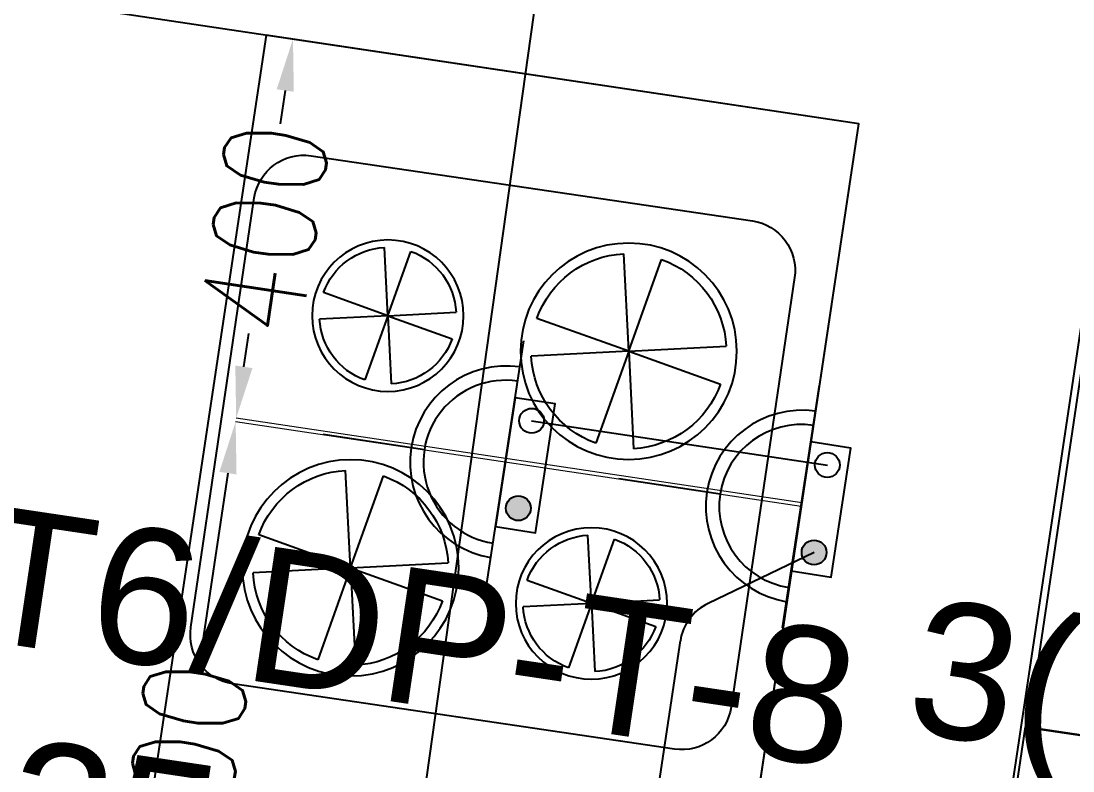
# Model space of a CAD drawing. Extents: x -678889171 to 586587, y -792238163 to 335485.
# Drawn here: x 33029 to 34082, y 47331 to 48082 of the extents above; entities that cross this region are included whole.
import ezdxf
from ezdxf import colors
from ezdxf.entities.mleader import LeaderData, LeaderLine
from ezdxf.math import Vec2, Vec3

# ---------------------------------------------------------------- set-up
doc = ezdxf.new("R2010")
doc.units = 0
doc.header["$MEASUREMENT"] = 0
doc.layers.get('Defpoints').update_dxf_attribs({"color": 252})
for name, color, linetype in [('1', 8, 'Continuous'), ('E-POW-BLOCK', 4, 'Continuous'), ('E-POW-WIR-NO', 4, 'Continuous'), ('E-TEXT', 3, 'Continuous'), ('HR_LIGHT', 1, 'Continuous'), ('powr wire', 4, 'Continuous'), ('XR-A-9TH-FLOOR$0$A-WALL', 252, 'Continuous'), ('XR-A-TYP30$0$XR-A-TYP-1-2-3-4-5-6-7-8-9$0$A-EQPM', 252, 'Continuous'), ('XR-A-TYP31$0$XR-A-TYP-1-2-3-4-5-6-7-8-9$0$A-WALL', 252, 'Continuous'), ('XR-A-TYP31$0$XR-A-TYP31$0$XR-A-TYP-1-2-3-4-5-6-7-8-9$0$A-EQPM', 252, 'Continuous'), ('XR-A-TYP31$0$XR-A-TYP31$0$XR-A-TYP-1-2-3-4-5-6-7-8-9$0$TYPICAL TYPES$0$I-FURN', 252, 'Continuous')]:
    doc.layers.add(name, color=color, linetype=linetype)
doc.styles.get("Standard").update_dxf_attribs({"font": 'arial.ttf'})
doc.styles.add('Work$0$E-M.MODUL', font='romans.shx', dxfattribs={"width": 0.8})
doc.dimstyles.new('Work$0$S-DIM', dxfattribs={"dimscale": 500, "dimtxt": 0.2065, "dimasz": 0.104, "dimexe": 0, "dimexo": 0, "dimgap": 0, "dimtad": 0, "dimdec": 0, "dimzin": 0, "dimdsep": 46, "dimtxsty": 'Work$0$E-M.MODUL', "dimcen": 0.25, "dimclrd": 5, "dimclre": 5, "dimclrt": 1, "dimadec": 0, "dimazin": 0, "dimtfac": 1, "dimtdec": 0, "dimtofl": 0, "dimtmove": 0, "dimatfit": 3, "dimfxl": 1, "dimtolj": 1, "dimtzin": 0, "dimlwe": 13, "dimarcsym": 0})

# ---------------------------------------------------------------- blocks, each defined once
blk = doc.blocks.new('*D3036')
at = {"layer": '1', "color": 5, "lineweight": 13, "transparency": 16777216}
for p, q in [((33867.41628023043, 47979.03918129882), (33300.82558258154, 48063.87116244085)), ((33810.56823215809, 47599.35247843429), (33243.97753450921, 47684.18445957632))]:
    blk.add_line(p, q, dxfattribs=at)
at = {"layer": '1', "color": 5, "lineweight": -2, "transparency": 16777216}
for p, q in [((33293.12578246927, 48012.4443884974), (33288.12691954389, 47979.05710702387)), ((33251.67733462148, 47735.61123351977), (33256.67619754686, 47768.99851499331))]:
    blk.add_line(p, q, dxfattribs=at)
at = {"layer": '1', "color": 5, "transparency": 16777216}
for points in [[(33284.5546534787, 48013.72768851611), (33301.69691145985, 48011.16108847869), (33300.82558258154, 48063.87116244085)], [(33243.1062056309, 47736.89453353848), (33260.24846361205, 47734.32793350105), (33243.97753450921, 47684.18445957632)]]:
    blk.add_solid(points, dxfattribs=at)
at = {"layer": 'Defpoints', "color": 0, "transparency": 16777216}
for p in [(33300.82558258154, 48063.87116244085), (33867.41628023043, 47979.03918129882, 2.662502179774824e-09), (33810.56823215809, 47599.35247843429, 2.662502179774824e-09)]:
    blk.add_point(p, dxfattribs=at)
at = {"layer": '1', "color": 1, "transparency": 16777216, "insert": (33272.40155854537, 47874.02781100859), "char_height": 103.25, "attachment_point": 5, "rotation": 81.48472485369061, "style": 'Work$0$E-M.MODUL'}
blk.add_mtext('\\A1;400', dxfattribs=at)
blk = doc.blocks.new('*D3037')
at = {"layer": '1', "color": 5, "lineweight": 13, "transparency": 16777216}
for p, q in [((33809.77712215635, 47595.72599148535), (33243.42987868626, 47680.52667992053)), ((33706.08746260792, 46903.22745231966), (33139.74021913784, 46988.02814075483))]:
    blk.add_line(p, q, dxfattribs=at)
at = {"layer": '1', "color": 5, "lineweight": -2, "transparency": 16777216}
for p, q in [((33235.72962046474, 47629.0999745689), (33207.31134551063, 47439.30656626732)), ((33147.44047735936, 47039.45484610646), (33175.85875231346, 47229.24825440803))]:
    blk.add_line(p, q, dxfattribs=at)
at = {"layer": '1', "color": 5, "transparency": 16777216}
for points in [[(33227.15850290613, 47630.38335093916), (33244.30073802334, 47627.81659819865), (33243.42987868626, 47680.52667992053)], [(33138.86935980075, 47040.73822247671), (33156.01159491796, 47038.1714697362), (33139.74021913784, 46988.02814075483)]]:
    blk.add_solid(points, dxfattribs=at)
at = {"layer": 'Defpoints', "color": 0, "transparency": 16777216}
for p in [(33243.42987868626, 47680.52667992053), (33809.77712215635, 47595.72599148535, 5.346169833175678e-06), (33706.08746260792, 46903.22745231966, 5.805999139608483e-06)]:
    blk.add_point(p, dxfattribs=at)
at = {"layer": '1', "color": 1, "transparency": 16777216, "insert": (33191.58504891205, 47334.27741033768), "char_height": 103.25, "attachment_point": 5, "rotation": 81.48421446303881, "style": 'Work$0$E-M.MODUL'}
blk.add_mtext('\\A1;700', dxfattribs=at)
blk = doc.blocks.new('deef')
at = {"layer": 'E-POW-BLOCK'}
h = blk.add_hatch(color=6, dxfattribs=at)
h.dxf.hatch_style = 1
edge = h.paths.add_edge_path()
edge.add_arc((84064.19391751211, 48929.00372852619), 12.40959850020896, 0, 360)
at = {"layer": 'E-POW-BLOCK', "color": 6}
for p, q in [((84044.86324795104, 48849.4981111799, -3.190573819240415e-06), (84043.56555981308, 49095.61453420671, -3.219723781063669e-06)), ((83962.17559620646, 48972.12375998064, -3.19414105969734e-06), (83859.62708661196, 48971.58305658981, -3.180381384128951e-06))]:
    blk.add_line(p, q, dxfattribs=at)
at = {"layer": 'E-POW-BLOCK', "color": 6, "elevation": -3.218324371343137e-06}
blk.add_lwpolyline([(84043.86984711589, 49037.90413341512), (84044.55896064821, 48907.20851197148), (84085.07100671309, 48907.42211820293), (84084.38189318076, 49038.11773964659)], close=True, dxfattribs=at)
at = {"layer": 'E-POW-BLOCK', "color": 6}
for centre in [(84063.72658781194, 49017.63635975582, -3.213125644158815e-06), (84064.19391751211, 48929.00372852619, -3.202628019559595e-06)]:
    blk.add_circle(centre, 12.40959850020896, dxfattribs=at)
for centre, radius, start, end in [((84045.36559695876, 48972.5623925426, -3.205303264057118e-06), 96.5371204376933, 90.98536903686241, 269.6188276558389), ((84044.21440388208, 48972.5563226933, -3.205148800152049e-06), 82.03994804566186, 90.30209834678506, 270.3020983467851)]:
    blk.add_arc(centre, radius, start, end, dxfattribs=at)
blk = doc.blocks.new('160')
at = {"layer": 'E-POW-BLOCK'}
h = blk.add_hatch(color=1, dxfattribs=at)
h.dxf.hatch_style = 1
edge = h.paths.add_edge_path()
edge.add_arc((78016.12619020321, 43941.8623778977), 12.40959850020896, 0, 360)
at = {"layer": 'E-POW-BLOCK', "color": 1}
for p, q in [((77996.37658910743, 43862.45978831869, 1.338264768536465e-07), (77996.37658910545, 44108.57963245566, 1.344306687904589e-07)), ((77914.33664106077, 43985.51971038651, 1.440456293763361e-07), (77811.7867060037, 43985.51971038567, 1.564419500691893e-07))]:
    blk.add_line(p, q, dxfattribs=at)
at = {"layer": 'E-POW-BLOCK', "color": 1, "elevation": 1.293917977576307e-07}
blk.add_lwpolyline([(77996.3765891059, 44050.86842946797), (77996.37658910696, 43920.17099130638), (78036.8891983044, 43920.17099130671), (78036.88919830332, 44050.8684294683)], close=True, dxfattribs=at)
at = {"layer": 'E-POW-BLOCK', "color": 1}
for centre in [(78016.12619020249, 44030.49624115398, 1.318516362437654e-07), (78016.12619020321, 43941.8623778977, 1.316340517344951e-07)]:
    blk.add_circle(centre, 12.40959850020896, dxfattribs=at)
for centre, radius, start, end in [((77997.52779818512, 43985.51971038718, 1.339894137195527e-07), 96.53712043769333, 90.68327069112401, 269.3167293097928), ((77996.37658910645, 43985.51971038718, 1.341285728220513e-07), 82.03994804566189, 90.0000000004675, 270.0000000004654)]:
    blk.add_arc(centre, radius, start, end, dxfattribs=at)
blk = doc.blocks.new('XR-A-TYP31$0$XR-A-TYP31$0$XR-A-TYP-1-2-3-4-5-6-7-8-9$0$TYPICAL TYPES$0$A$C21967ED7')
at = {"layer": 'XR-A-TYP31$0$XR-A-TYP31$0$XR-A-TYP-1-2-3-4-5-6-7-8-9$0$A-EQPM'}
for p, q in [((120.2033993525401, -180.0934920026157), (101.0494060886995, -84.23315431495575)), ((120.2033993525401, -180.0934920026157), (139.357392631282, -84.23315431495575)), ((-135.1819983350142, -180.0934920026084), (-148.5897936301335, -112.9912556218114)), ((-135.1819983350142, -180.0934920026084), (-121.7742030398949, -112.9912556218151)), ((-135.1819983350142, -180.0934920026084), (-202.2842347251208, -166.6856967149397)), ((-135.1819983350142, -180.0934920026084), (-68.07976195980154, -166.6856967149361)), ((120.2033993525401, -180.0934920026157), (24.34306166302122, -160.9394987331834)), ((120.2033993525401, -180.0934920026157), (216.0637370420591, -160.9394987331834)), ((-135.1819983350142, -180.0934920026084), (-202.284234725128, -193.501287290288)), ((-135.1819983350142, -180.0934920026084), (-148.5897936301335, -247.1957283834126)), ((-135.1819983350142, -180.0934920026084), (-121.7742030398949, -247.1957283834126)), ((-135.1819983350142, -180.0934920026084), (-68.07976195980154, -193.5012872902844)), ((120.2033993525401, -180.0934920026157), (24.34306166301394, -199.2474852720406)), ((120.2033993525401, -180.0934920026157), (101.0494060886995, -275.9538296884057)), ((120.2033993525401, -180.0934920026157), (139.357392631282, -275.9538296884093)), ((120.2033993525401, -180.0934920026157), (216.0637370420591, -199.2474852720406)), ((-135.1819983350142, -423.8984123760965), (-154.3359916137561, -328.0380746884439)), ((-135.1819983350142, -423.8984123760965), (-116.0280050711735, -328.0380746884366)), ((120.2033993525401, -423.8984123761002), (106.7956040574209, -356.7961759934369)), ((120.2033993525401, -423.8984123761002), (133.6111946476594, -356.7961759934333)), ((-135.1819983350142, -423.8984123760965), (-231.0423360245331, -404.7444191066643)), ((-135.1819983350142, -423.8984123760965), (-39.32166064549529, -404.7444191066643)), ((120.2033993525401, -423.8984123761002), (53.10116297732748, -410.4906170865688)), ((120.2033993525401, -423.8984123761002), (187.305635742654, -410.4906170865652)), ((-135.1819983350142, -423.8984123760965), (-231.0423360245404, -443.0524056436698)), ((-135.1819983350142, -423.8984123760965), (-154.3359916137561, -519.7587500618938)), ((-135.1819983350142, -423.8984123760965), (-39.32166064549529, -443.0524056436698)), ((-135.1819983350142, -423.8984123760965), (-116.0280050711808, -519.7587500618865)), ((120.2033993525401, -423.8984123761002), (53.10116297733475, -437.3062076637652)), ((120.2033993525401, -423.8984123761002), (106.7956040574136, -491.0006487568971)), ((120.2033993525401, -423.8984123761002), (187.3056357426613, -437.3062076637689)), ((120.2033993525401, -423.8984123761002), (133.6111946476594, -491.0006487569008))]:
    blk.add_line(p, q, dxfattribs=at)
blk.add_lwpolyline([(-267.4937336819276, -76.5434317862746), (-267.4937336819203, -523.4565681977328, 0.4142135623730971), (-217.4937336819203, -573.4565681995991), (217.4937336815419, -573.4565681995955, 0.414213562373095), (267.4937336815419, -523.4565681977328), (267.4937336815492, -76.5434317862746, 0.414213562373095), (217.4937336815492, -26.54343178814088), (-217.4937336819276, -26.54343178813724, 0.414213562373095)], format="xyb", close=True, dxfattribs=at)
for centre, radius in [((120.2033993525401, -180.0934920026157), 108.3511300869588), ((-135.1819983350142, -180.0934920026084), 75.84579106087119), ((-135.1819983350142, -423.8984123760965), 108.3511300869588), ((120.2033993525401, -423.8984123761002), 75.84579106087119)]:
    blk.add_circle(centre, radius, dxfattribs=at)
for centre, radius, start, end in [((120.2033993525401, -180.0934920026157), 97.75520343993094, 101.2995445970773, 168.7004554033315), ((120.2033993525401, -180.0934920026157), 97.75520343993094, 11.29954459666854, 78.70045540292266), ((-135.1819983350142, -180.0934920026084), 68.42864240795166, 101.2995445970773, 168.7004554033315), ((-135.1819983350142, -180.0934920026084), 68.42864240795166, 11.29954459666854, 78.70045540292266), ((-135.1819983350142, -180.0934920026084), 68.42864240795166, 191.2995445966685, 258.7004554029227), ((-135.1819983350142, -180.0934920026084), 68.42864240795166, 281.2995445970773, 348.7004554033315), ((120.2033993525401, -180.0934920026157), 97.75520343993094, 191.2995445966685, 258.7004554029227), ((120.2033993525401, -180.0934920026157), 97.75520343993094, 281.2995445970773, 348.7004554033315), ((-135.1819983350142, -423.8984123760965), 97.75520343993094, 101.2995445970773, 168.7004554033315), ((-135.1819983350142, -423.8984123760965), 97.75520343993094, 11.29954459666854, 78.70045540292266), ((120.2033993525401, -423.8984123761002), 68.42864240795166, 101.2995445970773, 168.7004554033315), ((120.2033993525401, -423.8984123761002), 68.42864240795166, 11.29954459666854, 78.70045540292266), ((120.2033993525401, -423.8984123761002), 68.42864240795166, 191.2995445966685, 258.7004554029227), ((120.2033993525401, -423.8984123761002), 68.42864240795166, 281.2995445970773, 348.7004554033315), ((-135.1819983350142, -423.8984123760965), 97.75520343993094, 191.2995445966685, 258.7004554029227), ((-135.1819983350142, -423.8984123760965), 97.75520343993094, 281.2995445970773, 348.7004554033315)]:
    blk.add_arc(centre, radius, start, end, dxfattribs=at)
blk = doc.blocks.new('XR-A-TYP31')
at = {"layer": 'XR-A-TYP31$0$XR-A-TYP-1-2-3-4-5-6-7-8-9$0$A-WALL'}
for p, q in [((37449.87953707707, 37991.74290915658, -1.94941087014765e-08), (36499.82773979432, 31646.2146224335, -3.571777775654984e-07)), ((36667.8509292797, 34456.92319568953, 2.662502179768822e-09), (33867.97981559663, 34876.02986240515, 2.662502179768822e-09)), ((36215.55275387655, 31436.04592875566, 1.99686248201332e-09), (36667.8509292797, 34456.92319568953, 2.662502179768815e-09))]:
    blk.add_line(p, q, dxfattribs=at)
at = {"layer": 'XR-A-TYP31$0$XR-A-TYP31$0$XR-A-TYP-1-2-3-4-5-6-7-8-9$0$A-EQPM', "elevation": 2.662502179774824e-09}
blk.add_lwpolyline([(36074.46783881381, 34545.79254765018), (35742.57545120244, 32339.45516437), (36337.54003938081, 32250.7849559668), (36667.8509292797, 34456.92319568953)], close=True, dxfattribs=at)
at = {"layer": 'XR-A-TYP31$0$XR-A-TYP31$0$XR-A-TYP-1-2-3-4-5-6-7-8-9$0$TYPICAL TYPES$0$I-FURN'}
blk.add_line((36349.89166697211, 34620.66057023624), (35940.08285360277, 31701.93359182361), dxfattribs=at)
at = {"layer": 'XR-A-TYP31$0$XR-A-TYP31$0$XR-A-TYP-1-2-3-4-5-6-7-8-9$0$A-EQPM', "xscale": -1, "rotation": 261.5948947912055}
blk.add_blockref('XR-A-TYP31$0$XR-A-TYP31$0$XR-A-TYP-1-2-3-4-5-6-7-8-9$0$TYPICAL TYPES$0$A$C21967ED7', (36598.08537474988, 34083.84985755629, 2.609228483668059e-09), dxfattribs=at)
blk = doc.blocks.new('XR-A-TYP30')
at = {"layer": 'XR-A-TYP30$0$XR-A-TYP-1-2-3-4-5-6-7-8-9$0$A-EQPM', "extrusion": (-2.707692211742409e-08, 5.089751749632783e-09, 0.9999999999999998)}
for points, elevation in [([(36946.78260283323, 34587.09408566124), (36837.70935044716, 33852.29146811223), (37318.35473441405, 33780.94502211236), (37427.10914055568, 34513.66203386919)], 0.0009998663842318628), ([(36834.51879470055, 33852.76507052451), (36673.71602742858, 32769.47203840358), (37154.36141139548, 32698.12559240327), (37315.16417866721, 33781.41862452462)], 0.0009970435979444034)]:
    blk.add_lwpolyline(points, close=True, dxfattribs=dict(at, elevation=elevation))

msp = doc.modelspace()

# ---------------------------------------------------------------- block references
at = {"layer": 'XR-A-9TH-FLOOR$0$A-WALL'}
msp.add_blockref('XR-A-TYP31', (-2800.434649049275, 13522.11598560929), dxfattribs=at)

# ---------------------------------------------------------------- next in the draw order: block references
msp.add_blockref('XR-A-TYP30', (-2800.434649049275, 13522.11598560929), dxfattribs=at)

# ---------------------------------------------------------------- next in the draw order: linework, layer by layer
at = {"layer": '1', "color": 4}
msp.add_line((33634.28282054627, 47097.84148881171, -0.0001589064383684513), (33688.82918520772, 47460.96040499764), dxfattribs=at)
at = {"layer": 'HR_LIGHT', "color": 4}
for p, q in [((33539.82949597909, 47681.5626133493, 3.136437468869912e-06), (33836.06511734679, 47637.22148970068, 5.346169833188156e-06)), ((33822.73760176892, 47549.59535750111, 5.346169833185532e-06), (33716.62792797427, 47498.62444891808, 4.236752607574695e-06))]:
    msp.add_line(p, q, dxfattribs=at)
at = {"layer": 'HR_LIGHT', "color": 4, "extrusion": (-4.431868350174519e-08, 6.63113018962163e-09, 0.999999999999999)}
msp.add_arc((33738.27768997306, 47453.55463856358, -0.001178325475822768), 50, 115.6577963296468, 171.4822771395352, dxfattribs=at)

# ---------------------------------------------------------------- next in the draw order: block references
at = {"layer": 'E-POW-WIR-NO', "rotation": 351.351865169911}
msp.add_blockref('160', (-49913.73703617716, 15838.30351733138, 9.017155855352169e-06), dxfattribs=at)
at = {"layer": 'powr wire', "color": 4, "lineweight": 40, "extrusion": (-4.654384446516873e-08, 7.869590460488053e-09, 0.999999999999999), "rotation": 351.0497668239461}
msp.add_blockref('deef', (-57126.31677648638, 12339.11331753035, -0.00117848601930036), dxfattribs=at)

# ---------------------------------------------------------------- next in the draw order: dimensions: what is measured, and where the dimension line sits
at = {"layer": '1', "color": 4}
dim = msp.add_aligned_dim(p1=(33810.56823215808, 47599.35247843428, 2.662502179774824e-09), p2=(33867.41628023042, 47979.03918129882, 2.662502179774824e-09), distance=572.9061735456547, text='400', dimstyle='Work$0$S-DIM', dxfattribs=at)
dim.commit()
dim.dimension.update_dxf_attribs({"geometry": '*D3036', "text_midpoint": (33272.40155854537, 47874.02781100859)})
dim = msp.add_aligned_dim(p1=(33706.08746260792, 46903.22745231967, 5.805999139608483e-06), p2=(33809.77712215635, 47595.72599148535, 5.346169833175678e-06), distance=572.6607695182694, dimstyle='Work$0$S-DIM', dxfattribs=at)
dim.commit()
dim.dimension.update_dxf_attribs({"geometry": '*D3037', "text_midpoint": (33191.58504891205, 47334.27741033768)})

# ---------------------------------------------------------------- next in the draw order: leaders
at = {"layer": 'E-TEXT', "color": 30}
ml = msp.add_multileader_mtext('Standard', dxfattribs=at)
ml.set_content('\\C30;CT{\\fArial|b0|i0|c178|p34;12}/DP-T-8 {\\A1;3(1x3)mm\\H0.7x;\\S2^ ;\\H1.42857x; \\P∅ 25 mm PVC CONDUIT}', color=3)
ml.set_leader_properties(color=30)
ml.build(insert=Vec2(0, 0))
ml.multileader.update_dxf_attribs({"text_right_attachment_type": 6, "dogleg_length": 0.2763936738358556, "arrow_head_size": 153.5520410199195, "scale": 2})
ctx = ml.context
ctx.base_point, ctx.scale, ctx.char_height, ctx.arrow_head_size, ctx.landing_gap_size, ctx.plane_origin, ctx.plane_x_axis, ctx.plane_y_axis = Vec3(27146.48334982797, 47837.71638552218, -1.160173807654613e-05), 2, 153.5520410199195, 153.5520410199195, 3.071040820398391, Vec3(28978.16726033873, 56306.56602488359, 3.185307356887032e-05), Vec3(0.9890550111113342, -0.1475472297115697, 3.477911888746864e-09), Vec3(0.1475472297115697, 0.9890550111113342, 4.799668914001097e-09)
ctx.right_attachment = 6
notes = []
notes.append((ctx, [(1, (1, 1, 0), (29517.81222739071, 47378.40976637974, -3.710104090308758e-06), (-0.9890550111113342, 0.1475472297115697, -3.477911888746863e-09), 0.5527873476717117, [(1, [(32436.42909011486, 46956.16063203703, 6.60859427317292e-06)], 0, [])])]))
ctx.mtext.insert, ctx.mtext.text_direction, ctx.mtext.rotation, ctx.mtext.width, ctx.mtext.defined_height, ctx.mtext.flow_direction, ctx.mtext.extrusion = Vec3(27161.30477218014, 47916.2550422727, -1.120772733285047e-05), Vec3(0.9890550111113342, -0.1475472297115697, 3.477911888746863e-09), 6.135097408750482, 3492.264209783308, 89.68171754579089, 5, Vec3(-4.148024033562358e-09, -4.233980326702479e-09, 1)
ml = msp.add_multileader_mtext('Standard', dxfattribs=at)
ml.set_content('\\C30;CT{\\fArial|b0|i0|c178|p34;6}/DP-T-8 {\\A1;3(1x3)mm\\H0.7x;\\S2^ ;\\H1.42857x; \\P∅ 25 mm PVC CONDUIT}', color=3)
ml.set_leader_properties(color=30)
ml.build(insert=Vec2(0, 0))
ml.multileader.update_dxf_attribs({"text_right_attachment_type": 6, "dogleg_length": 0.2763936738358556, "arrow_head_size": 135.9281794588343, "scale": 2})
ctx = ml.context
ctx.base_point, ctx.scale, ctx.char_height, ctx.arrow_head_size, ctx.landing_gap_size, ctx.plane_origin, ctx.plane_x_axis, ctx.plane_y_axis = Vec3(32861.27155689962, 47640.10643424405, 2.870809068196827e-06), 2, 135.9281794588343, 135.9281794588343, 2.718563589176686, Vec3(30709.73294067878, 55865.30222853168, 2.877149235515051e-05), Vec3(0.9890550111113342, -0.1475472297115697, 3.477911888746863e-09), Vec3(0.1475472297115697, 0.9890550111113342, 4.799668914001096e-09)
ctx.right_attachment = 6
notes.append((ctx, [(0, (1, 1, 0), (32860.78757129026, 47640.1786352188, 2.869107181763947e-06), (0.9890550111113342, -0.1475472297115697, 3.477911888746863e-09), 0.4893414460518049, [(1, [(32775.28767948379, 47046.30445971753)], 0, [])])]))
ctx.mtext.insert, ctx.mtext.text_direction, ctx.mtext.rotation, ctx.mtext.width, ctx.mtext.defined_height, ctx.mtext.flow_direction, ctx.mtext.extrusion = Vec3(32874.39185763896, 47709.63085448835, 3.219597418530938e-06), Vec3(0.9890550111113342, -0.1475472297115697, 3.477911888746862e-09), 6.135097408750482, 3279.150797232509, 360.4062431848052, 5, Vec3(-4.148024033562359e-09, -4.23398032670248e-09, 1)
for ctx, leaders in notes:
    for number, flags, end, landing, length, lines in leaders:
        leader = LeaderData()
        leader.index, (leader.has_last_leader_line, leader.has_dogleg_vector, leader.attachment_direction) = number, flags
        leader.last_leader_point, leader.dogleg_vector, leader.dogleg_length = Vec3(end), Vec3(landing), length
        for number, points, colour, breaks in lines:
            line = LeaderLine()
            line.index, line.vertices, line.color, line.breaks = number, Vec3.list(points), colors.encode_raw_color(colour), breaks
            leader.lines.append(line)
        ctx.leaders.append(leader)

doc.saveas('drawing.dxf')
